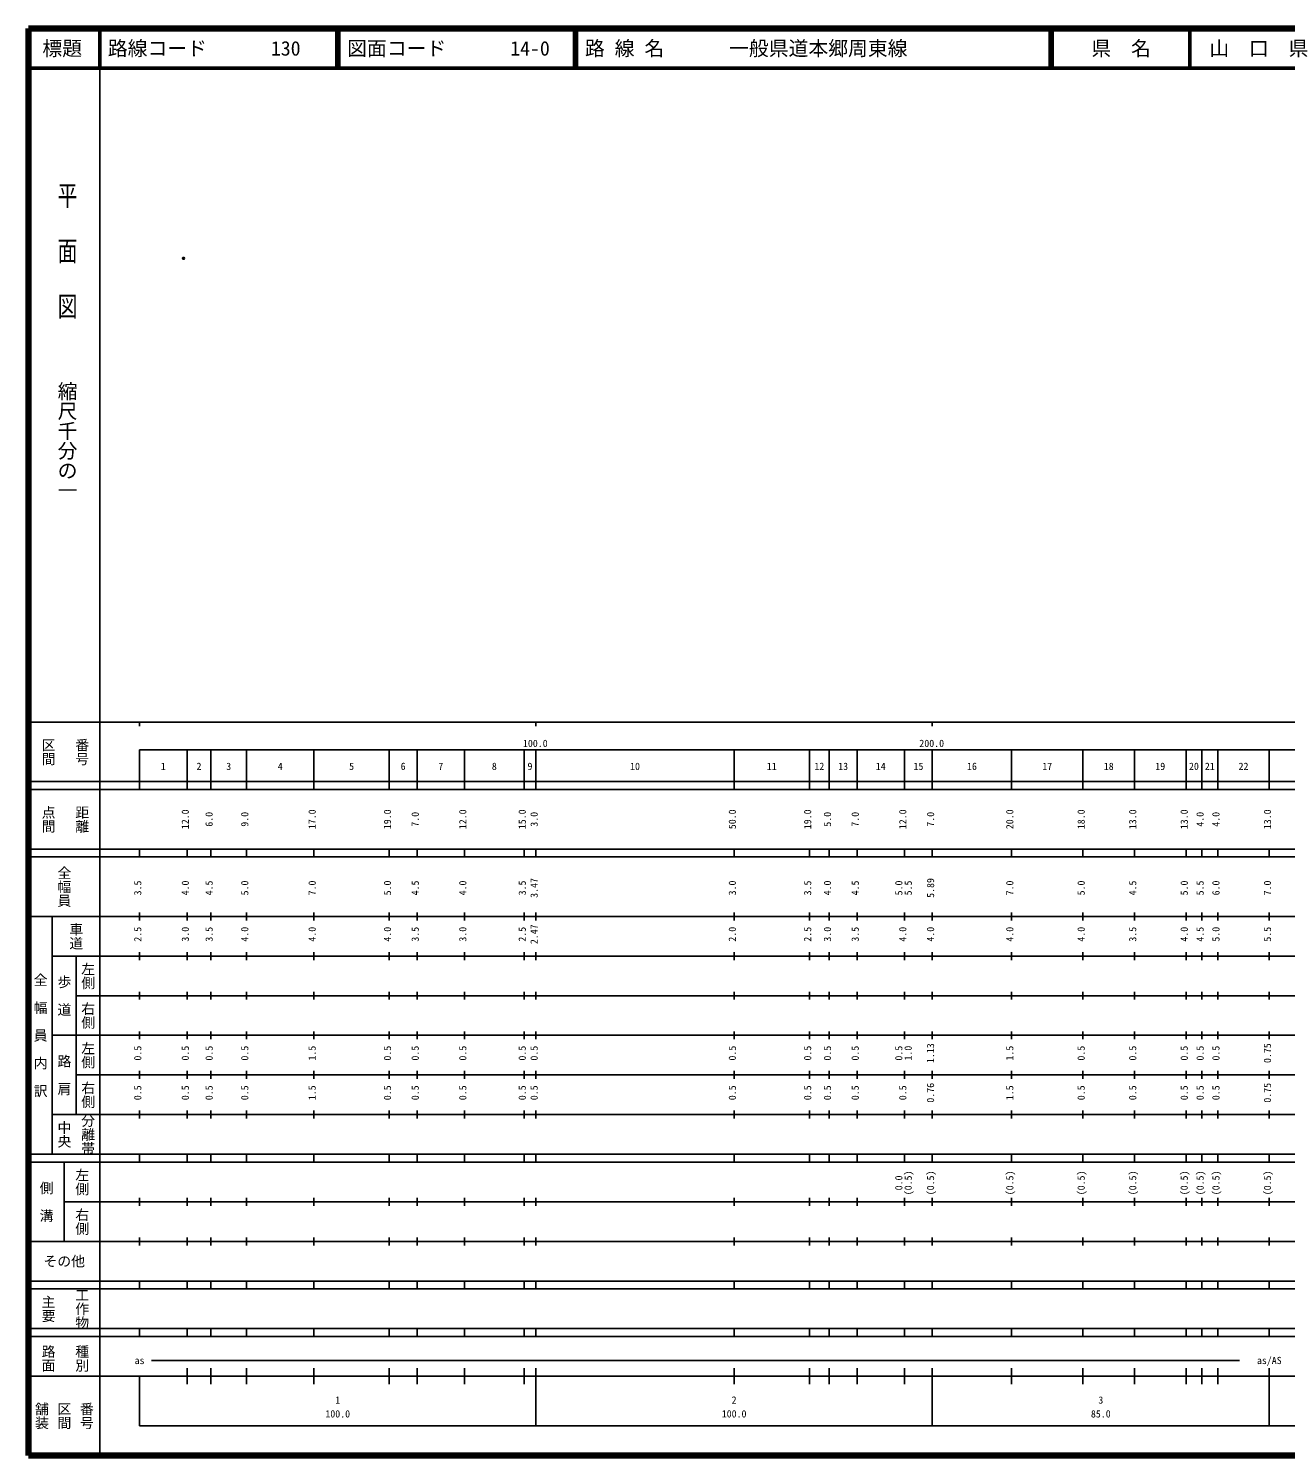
# Model space of a CAD drawing. Units: millimetres on the paper. Extents: x 40 to 680, y 20 to 380.
# Drawn here: x 40 to 357.1, y 20 to 380 of the extents above; entities that cross this region are included whole.
import ezdxf
from ezdxf.enums import TextEntityAlignment as Align

# ---------------------------------------------------------------- set-up
doc = ezdxf.new("R2010")
doc.units = ezdxf.units.MM
doc.header["$PDMODE"] = 32
doc.header["$PDSIZE"] = 0.5
doc.layers.add('M-OTRS', color=6, linetype='Continuous')
doc.layers.add('M-TTL-TXT', color=7, linetype='Continuous')
for name, color, linetype, lineweight in [('M-TTL', 2, 'Continuous', 140), ('M-TTL-BAND', 7, 'Continuous', 25), ('M-TTL-LINE', 7, 'Continuous', 50)]:
    doc.layers.add(name, color=color, linetype=linetype, lineweight=lineweight)
doc.styles.add('@ＭＳ ゴシック', font='')
doc.styles.add('ＭＳ ゴシック', font='')
doc.styles.get('@ＭＳ ゴシック').set_extended_font_data('@MS Gothic')
doc.styles.get('ＭＳ ゴシック').set_extended_font_data('MS Gothic')

msp = doc.modelspace()

# ---------------------------------------------------------------- linework, layer by layer
at = {"layer": 'M-OTRS'}
msp.add_point((79.102, 322.024), dxfattribs=at)
at = {"layer": 'M-TTL'}
for p, q in [((40, 380), (40, 20)), ((680, 380), (40, 380)), ((40, 20), (680, 20))]:
    msp.add_line(p, q, dxfattribs=at)
at = {"layer": 'M-TTL-BAND'}
for p, q in [((58, 370), (58, 20)), ((40, 205), (579, 205)), ((68, 205), (68, 204)), ((168, 205), (168, 204)), ((268, 205), (268, 204)), ((68, 198), (579, 198)), ((68, 198), (68, 188)), ((80, 188), (80, 198)), ((86, 188), (86, 198)), ((95, 188), (95, 198)), ((112, 188), (112, 198)), ((131, 188), (131, 198)), ((138, 188), (138, 198)), ((150, 188), (150, 198)), ((165, 188), (165, 198)), ((168, 188), (168, 198)), ((218, 188), (218, 198)), ((237, 188), (237, 198)), ((242, 188), (242, 198)), ((249, 188), (249, 198)), ((261, 188), (261, 198)), ((268, 188), (268, 198)), ((288, 188), (288, 198)), ((306, 188), (306, 198)), ((319, 188), (319, 198)), ((332, 188), (332, 198)), ((336, 188), (336, 198)), ((340, 188), (340, 198)), ((353, 188), (353, 198)), ((40, 190), (579, 190)), ((40, 188), (579, 188)), ((40, 173), (579, 173)), ((68, 171), (68, 173)), ((80, 171), (80, 173)), ((86, 171), (86, 173)), ((95, 171), (95, 173)), ((112, 171), (112, 173)), ((131, 171), (131, 173)), ((138, 171), (138, 173)), ((150, 171), (150, 173)), ((165, 171), (165, 173)), ((168, 171), (168, 173)), ((218, 171), (218, 173)), ((237, 171), (237, 173)), ((242, 171), (242, 173)), ((249, 171), (249, 173)), ((261, 171), (261, 173)), ((268, 171), (268, 173)), ((288, 171), (288, 173)), ((306, 171), (306, 173)), ((319, 171), (319, 173)), ((332, 171), (332, 173)), ((336, 171), (336, 173)), ((340, 171), (340, 173)), ((353, 171), (353, 173)), ((40, 171), (579, 171)), ((40, 156), (579, 156)), ((46, 96), (46, 156)), ((68, 155), (68, 157)), ((80, 155), (80, 157)), ((86, 155), (86, 157)), ((95, 155), (95, 157)), ((112, 155), (112, 157)), ((131, 155), (131, 157)), ((138, 155), (138, 157)), ((150, 155), (150, 157)), ((165, 155), (165, 157)), ((168, 155), (168, 157)), ((218, 155), (218, 157)), ((237, 155), (237, 157)), ((242, 155), (242, 157)), ((249, 155), (249, 157)), ((261, 155), (261, 157)), ((268, 155), (268, 157)), ((288, 155), (288, 157)), ((306, 155), (306, 157)), ((319, 155), (319, 157)), ((332, 155), (332, 157)), ((336, 155), (336, 157)), ((340, 155), (340, 157)), ((353, 155), (353, 157)), ((46, 146), (579, 146)), ((52, 146), (52, 106)), ((68, 145), (68, 147)), ((80, 145), (80, 147)), ((86, 145), (86, 147)), ((95, 145), (95, 147)), ((112, 145), (112, 147)), ((131, 145), (131, 147)), ((138, 145), (138, 147)), ((150, 145), (150, 147)), ((165, 145), (165, 147)), ((168, 145), (168, 147)), ((218, 145), (218, 147)), ((237, 145), (237, 147)), ((242, 145), (242, 147)), ((249, 145), (249, 147)), ((261, 145), (261, 147)), ((268, 145), (268, 147)), ((288, 145), (288, 147)), ((306, 145), (306, 147)), ((319, 145), (319, 147)), ((332, 145), (332, 147)), ((336, 145), (336, 147)), ((340, 145), (340, 147)), ((353, 145), (353, 147)), ((68, 135), (68, 137)), ((80, 135), (80, 137)), ((86, 135), (86, 137)), ((95, 135), (95, 137)), ((112, 135), (112, 137)), ((131, 135), (131, 137)), ((138, 135), (138, 137)), ((150, 135), (150, 137)), ((165, 135), (165, 137)), ((168, 135), (168, 137)), ((218, 135), (218, 137)), ((237, 135), (237, 137)), ((242, 135), (242, 137)), ((249, 135), (249, 137)), ((261, 135), (261, 137)), ((268, 135), (268, 137)), ((288, 135), (288, 137)), ((306, 135), (306, 137)), ((319, 135), (319, 137)), ((332, 135), (332, 137)), ((336, 135), (336, 137)), ((340, 135), (340, 137)), ((353, 135), (353, 137)), ((52, 136), (579, 136)), ((46, 126), (579, 126)), ((68, 125), (68, 127)), ((80, 125), (80, 127)), ((86, 125), (86, 127)), ((95, 125), (95, 127)), ((112, 125), (112, 127)), ((131, 125), (131, 127)), ((138, 125), (138, 127)), ((150, 125), (150, 127)), ((165, 125), (165, 127)), ((168, 125), (168, 127)), ((218, 125), (218, 127)), ((237, 125), (237, 127)), ((242, 125), (242, 127)), ((249, 125), (249, 127)), ((261, 125), (261, 127)), ((268, 125), (268, 127)), ((288, 125), (288, 127)), ((306, 125), (306, 127)), ((319, 125), (319, 127)), ((332, 125), (332, 127)), ((336, 125), (336, 127)), ((340, 125), (340, 127)), ((353, 125), (353, 127)), ((52, 116), (579, 116)), ((68, 115), (68, 117)), ((80, 115), (80, 117)), ((86, 115), (86, 117)), ((95, 115), (95, 117)), ((112, 115), (112, 117)), ((131, 115), (131, 117)), ((138, 115), (138, 117)), ((150, 115), (150, 117)), ((165, 115), (165, 117)), ((168, 115), (168, 117)), ((218, 115), (218, 117)), ((237, 115), (237, 117)), ((242, 115), (242, 117)), ((249, 115), (249, 117)), ((261, 115), (261, 117)), ((268, 115), (268, 117)), ((288, 115), (288, 117)), ((306, 115), (306, 117)), ((319, 115), (319, 117)), ((332, 115), (332, 117)), ((336, 115), (336, 117)), ((340, 115), (340, 117)), ((353, 115), (353, 117)), ((46, 106), (579, 106)), ((68, 105), (68, 107)), ((80, 105), (80, 107)), ((86, 105), (86, 107)), ((95, 105), (95, 107)), ((112, 105), (112, 107)), ((131, 105), (131, 107)), ((138, 105), (138, 107)), ((150, 105), (150, 107)), ((165, 105), (165, 107)), ((168, 105), (168, 107)), ((218, 105), (218, 107)), ((237, 105), (237, 107)), ((242, 105), (242, 107)), ((249, 105), (249, 107)), ((261, 105), (261, 107)), ((268, 105), (268, 107)), ((288, 105), (288, 107)), ((306, 105), (306, 107)), ((319, 105), (319, 107)), ((332, 105), (332, 107)), ((336, 105), (336, 107)), ((340, 105), (340, 107)), ((353, 105), (353, 107)), ((40, 96), (579, 96)), ((40, 94), (579, 94)), ((49, 94), (49, 74)), ((68, 94), (68, 96)), ((80, 94), (80, 96)), ((86, 94), (86, 96)), ((95, 94), (95, 96)), ((112, 94), (112, 96)), ((131, 94), (131, 96)), ((138, 94), (138, 96)), ((150, 94), (150, 96)), ((165, 94), (165, 96)), ((168, 94), (168, 96)), ((218, 94), (218, 96)), ((237, 94), (237, 96)), ((242, 94), (242, 96)), ((249, 94), (249, 96)), ((261, 94), (261, 96)), ((268, 94), (268, 96)), ((288, 94), (288, 96)), ((306, 94), (306, 96)), ((319, 94), (319, 96)), ((332, 94), (332, 96)), ((336, 94), (336, 96)), ((340, 94), (340, 96)), ((353, 94), (353, 96)), ((49, 84), (579, 84)), ((68, 83), (68, 85)), ((80, 83), (80, 85)), ((86, 83), (86, 85)), ((95, 83), (95, 85)), ((112, 83), (112, 85)), ((131, 83), (131, 85)), ((138, 83), (138, 85)), ((150, 83), (150, 85)), ((165, 83), (165, 85)), ((168, 83), (168, 85)), ((218, 83), (218, 85)), ((237, 83), (237, 85)), ((242, 83), (242, 85)), ((249, 83), (249, 85)), ((261, 83), (261, 85)), ((268, 83), (268, 85)), ((288, 83), (288, 85)), ((306, 83), (306, 85)), ((319, 83), (319, 85)), ((332, 83), (332, 85)), ((336, 83), (336, 85)), ((340, 83), (340, 85)), ((353, 83), (353, 85)), ((40, 74), (579, 74)), ((68, 73), (68, 75)), ((80, 73), (80, 75)), ((86, 73), (86, 75)), ((95, 73), (95, 75)), ((112, 73), (112, 75)), ((131, 73), (131, 75)), ((138, 73), (138, 75)), ((150, 73), (150, 75)), ((165, 73), (165, 75)), ((168, 73), (168, 75)), ((218, 73), (218, 75)), ((237, 73), (237, 75)), ((242, 73), (242, 75)), ((249, 73), (249, 75)), ((261, 73), (261, 75)), ((268, 73), (268, 75)), ((288, 73), (288, 75)), ((306, 73), (306, 75)), ((319, 73), (319, 75)), ((332, 73), (332, 75)), ((336, 73), (336, 75)), ((340, 73), (340, 75)), ((353, 73), (353, 75)), ((40, 64), (579, 64)), ((40, 62), (579, 62)), ((68, 62), (68, 64)), ((80, 62), (80, 64)), ((86, 62), (86, 64)), ((95, 62), (95, 64)), ((112, 62), (112, 64)), ((131, 62), (131, 64)), ((138, 62), (138, 64)), ((150, 62), (150, 64)), ((165, 62), (165, 64)), ((168, 62), (168, 64)), ((218, 62), (218, 64)), ((237, 62), (237, 64)), ((242, 62), (242, 64)), ((249, 62), (249, 64)), ((261, 62), (261, 64)), ((268, 62), (268, 64)), ((288, 62), (288, 64)), ((306, 62), (306, 64)), ((319, 62), (319, 64)), ((332, 62), (332, 64)), ((336, 62), (336, 64)), ((340, 62), (340, 64)), ((353, 62), (353, 64)), ((40, 52), (579, 52)), ((68, 50), (68, 52)), ((80, 50), (80, 52)), ((86, 50), (86, 52)), ((95, 50), (95, 52)), ((112, 50), (112, 52)), ((131, 50), (131, 52)), ((138, 50), (138, 52)), ((150, 50), (150, 52)), ((165, 50), (165, 52)), ((168, 50), (168, 52)), ((218, 50), (218, 52)), ((237, 50), (237, 52)), ((242, 50), (242, 52)), ((249, 50), (249, 52)), ((261, 50), (261, 52)), ((268, 50), (268, 52)), ((288, 50), (288, 52)), ((306, 50), (306, 52)), ((319, 50), (319, 52)), ((332, 50), (332, 52)), ((336, 50), (336, 52)), ((340, 50), (340, 52)), ((353, 50), (353, 52)), ((40, 50), (579, 50)), ((71, 44), (345.5, 44)), ((40, 40), (579, 40)), ((68, 40), (68, 27.5)), ((80, 38), (80, 42)), ((86, 38), (86, 42)), ((95, 38), (95, 42)), ((112, 38), (112, 42)), ((131, 38), (131, 42)), ((138, 38), (138, 42)), ((150, 38), (150, 42)), ((165, 38), (165, 42)), ((168, 27.5), (168, 42)), ((218, 38), (218, 42)), ((237, 38), (237, 42)), ((242, 38), (242, 42)), ((249, 38), (249, 42)), ((261, 38), (261, 42)), ((268, 27.5), (268, 42)), ((288, 38), (288, 42)), ((306, 38), (306, 42)), ((319, 38), (319, 42)), ((332, 38), (332, 42)), ((336, 38), (336, 42)), ((340, 38), (340, 42)), ((353, 27.5), (353, 42)), ((68, 27.5), (579, 27.5))]:
    msp.add_line(p, q, dxfattribs=at)
at = {"layer": 'M-TTL-LINE'}
for p, q in [((58, 380), (58, 370)), ((117.75, 380), (117.75, 370)), ((118.25, 380), (118.25, 370)), ((177.75, 380), (177.75, 370)), ((178.25, 380), (178.25, 370)), ((297.75, 380), (297.75, 370)), ((298.25, 380), (298.25, 370)), ((333, 380), (333, 370)), ((40, 370), (680, 370))]:
    msp.add_line(p, q, dxfattribs=at)

# ---------------------------------------------------------------- texts
at = {"layer": 'M-TTL-BAND', "style": '@ＭＳ ゴシック', "width": 1.4}
msp.add_text('平  面  図', height=3.666, rotation=270, dxfattribs=at).set_placement((49.777, 306.475), align=Align.MIDDLE_RIGHT)
at = {"layer": 'M-TTL-BAND', "style": '@ＭＳ ゴシック'}
msp.add_text('縮尺千分の一', height=3.666, rotation=270, dxfattribs=at).set_placement((49.777, 261.03), align=Align.MIDDLE_RIGHT)
for s, p in [('区間', (45, 197.5)), ('番号', (53.5, 197.5)), ('点間', (45, 180.5)), ('距離', (53.5, 180.5)), ('全幅員', (49, 163.5)), ('車道', (52, 151)), ('左側', (55, 141)), ('全\u3000幅\u3000員\u3000内\u3000訳', (43, 126)), ('歩\u3000道', (49, 136)), ('右側', (55, 131)), ('左側', (55, 121)), ('路\u3000肩', (49, 116)), ('右側', (55, 111)), ('分離帯', (55, 101)), ('中央', (49, 101)), ('左側', (53.5, 89)), ('側\u3000溝', (44.5, 84)), ('右側', (53.5, 79)), ('工作物', (53.5, 57)), ('主要', (45, 57)), ('路面', (45, 44.5)), ('種別', (53.5, 44.5)), ('舗装', (43.333, 30)), ('区間', (49, 30)), ('番号', (54.667, 30))]:
    msp.add_text(s, height=2.566, rotation=270, dxfattribs=at).set_placement(p, align=Align.MIDDLE_CENTER)
at = {"layer": 'M-TTL-BAND', "style": 'ＭＳ ゴシック'}
for s, p in [('100.0', (167.844, 198.195)), ('200.0', (267.844, 198.195)), ('1', (74, 192.405)), ('2', (83, 192.405)), ('3', (90.5, 192.405)), ('4', (103.5, 192.405)), ('5', (121.5, 192.405)), ('6', (134.5, 192.405)), ('7', (144, 192.405)), ('8', (157.5, 192.405)), ('9', (166.5, 192.405)), ('10', (193, 192.405)), ('11', (227.5, 192.405)), ('12', (239.5, 192.405)), ('13', (245.5, 192.405)), ('14', (255, 192.405)), ('15', (264.5, 192.405)), ('16', (278, 192.405)), ('17', (297, 192.405)), ('18', (312.5, 192.405)), ('19', (325.5, 192.405)), ('20', (334, 192.405)), ('21', (338, 192.405)), ('22', (346.5, 192.405)), ('as', (68, 42.5)), ('as/AS', (353, 42.5)), ('1', (118, 32.523)), ('2', (218, 32.523)), ('3', (310.5, 32.523)), ('100.0', (118, 29.033)), ('100.0', (218, 29.033)), ('85.0', (310.5, 29.033))]:
    msp.add_text(s, height=1.833, dxfattribs=at).set_placement(p, align=Align.BOTTOM_CENTER)
for s, p in [('12.0', (81, 180.5)), ('6.0', (87, 180.5)), ('9.0', (96, 180.5)), ('17.0', (113, 180.5)), ('19.0', (132, 180.5)), ('7.0', (139, 180.5)), ('12.0', (151, 180.5)), ('15.0', (166, 180.5)), ('3.0', (169, 180.5)), ('50.0', (219, 180.5)), ('19.0', (238, 180.5)), ('5.0', (243, 180.5)), ('7.0', (250, 180.5)), ('12.0', (262, 180.5)), ('7.0', (269, 180.5)), ('20.0', (289, 180.5)), ('18.0', (307, 180.5)), ('13.0', (320, 180.5)), ('13.0', (333, 180.5)), ('4.0', (337, 180.5)), ('4.0', (341, 180.5)), ('13.0', (354, 180.5)), ('3.5', (69, 163.174)), ('4.0', (81, 163.174)), ('4.5', (87, 163.174)), ('5.0', (96, 163.174)), ('7.0', (113, 163.174)), ('5.0', (132, 163.174)), ('4.5', (139, 163.174)), ('4.0', (151, 163.174)), ('3.5', (166, 163.174)), ('3.47', (169, 163.174)), ('3.0', (219, 163.174)), ('3.5', (238, 163.174)), ('4.0', (243, 163.174)), ('4.5', (250, 163.174)), ('5.0', (261, 163.174)), ('5.5', (263.37, 163.174)), ('5.89', (269, 163.174)), ('7.0', (289, 163.174)), ('5.0', (307, 163.174)), ('4.5', (320, 163.174)), ('5.0', (333, 163.174)), ('5.5', (337, 163.174)), ('6.0', (341, 163.174)), ('7.0', (354, 163.174)), ('2.5', (69, 151.5)), ('3.0', (81, 151.5)), ('3.5', (87, 151.5)), ('4.0', (96, 151.5)), ('4.0', (113, 151.5)), ('4.0', (132, 151.5)), ('3.5', (139, 151.5)), ('3.0', (151, 151.5)), ('2.5', (166, 151.5)), ('2.47', (169, 151.5)), ('2.0', (219, 151.5)), ('2.5', (238, 151.5)), ('3.0', (243, 151.5)), ('3.5', (250, 151.5)), ('4.0', (262, 151.5)), ('4.0', (269, 151.5)), ('4.0', (289, 151.5)), ('4.0', (307, 151.5)), ('3.5', (320, 151.5)), ('4.0', (333, 151.5)), ('4.5', (337, 151.5)), ('5.0', (341, 151.5)), ('5.5', (354, 151.5)), ('0.5', (69, 121.5)), ('0.5', (81, 121.5)), ('0.5', (87, 121.5)), ('0.5', (96, 121.5)), ('1.5', (113, 121.5)), ('0.5', (132, 121.5)), ('0.5', (139, 121.5)), ('0.5', (151, 121.5)), ('0.5', (166, 121.5)), ('0.5', (169, 121.5)), ('0.5', (219, 121.5)), ('0.5', (238, 121.5)), ('0.5', (243, 121.5)), ('0.5', (250, 121.5)), ('0.5', (261, 121.5)), ('1.0', (263.37, 121.5)), ('1.13', (269, 121.5)), ('1.5', (289, 121.5)), ('0.5', (307, 121.5)), ('0.5', (320, 121.5)), ('0.5', (333, 121.5)), ('0.5', (337, 121.5)), ('0.5', (341, 121.5)), ('0.75', (354, 121.5)), ('0.5', (69, 111.5)), ('0.5', (81, 111.5)), ('0.5', (87, 111.5)), ('0.5', (96, 111.5)), ('1.5', (113, 111.5)), ('0.5', (132, 111.5)), ('0.5', (139, 111.5)), ('0.5', (151, 111.5)), ('0.5', (166, 111.5)), ('0.5', (169, 111.5)), ('0.5', (219, 111.5)), ('0.5', (238, 111.5)), ('0.5', (243, 111.5)), ('0.5', (250, 111.5)), ('0.5', (262, 111.5)), ('0.76', (269, 111.5)), ('1.5', (289, 111.5)), ('0.5', (307, 111.5)), ('0.5', (320, 111.5)), ('0.5', (333, 111.5)), ('0.5', (337, 111.5)), ('0.5', (341, 111.5)), ('0.75', (354, 111.5)), ('0.0', (261, 88.764)), ('(0.5)', (263.37, 88.764)), ('(0.5)', (269, 88.764)), ('(0.5)', (289, 88.764)), ('(0.5)', (307, 88.764)), ('(0.5)', (320, 88.764)), ('(0.5)', (333, 88.764)), ('(0.5)', (337, 88.764)), ('(0.5)', (341, 88.764)), ('(0.5)', (354, 88.764))]:
    msp.add_text(s, height=1.833, rotation=90, dxfattribs=at).set_placement(p, align=Align.BOTTOM_CENTER)
msp.add_text('その他', height=2.566, dxfattribs=at).set_placement((49, 69), align=Align.MIDDLE_CENTER)
at = {"layer": 'M-TTL-TXT', "style": 'ＭＳ ゴシック'}
for s, p in [('標題', (48.5, 375)), ('県\u3000名', (315.625, 375)), ('山\u3000口\u3000県', (350.375, 375))]:
    msp.add_text(s, height=3.666, dxfattribs=at).set_placement(p, align=Align.MIDDLE_CENTER)
for s, p in [('路線コード', (60, 375)), ('130', (101.142, 375)), ('図面コード', (120.38, 375)), ('14-0', (161.521, 375)), ('路 線 名', (180.38, 375)), ('一般県道本郷周東線', (216.734, 375))]:
    msp.add_text(s, height=3.666, dxfattribs=at).set_placement(p, align=Align.MIDDLE_LEFT)

doc.saveas('drawing.dxf')
